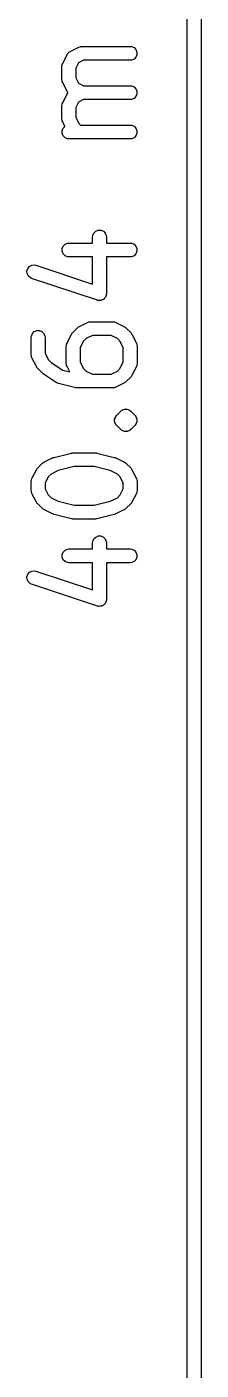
# Model space of a CAD drawing. Header units: inches. Extents: x -0.01 to 3.24, y -0.03 to 2.62.
# Drawn here: x 3.14 to 3.214, y 0.725 to 1.301 of the extents above; entities that cross this region are included whole.
import ezdxf

# ---------------------------------------------------------------- set-up
doc = ezdxf.new("R2010")
doc.units = ezdxf.units.IN
doc.header["$MEASUREMENT"] = 0
doc.layers.add('BLACK', color=250, linetype='CONTINUOUS')

msp = doc.modelspace()

# ---------------------------------------------------------------- linework, layer by layer
at = {"layer": 'BLACK', "linetype": 'CONTINUOUS'}
for p, q in [((3.20859, 0.41207), (3.20859, 1.98793)), ((3.2145, 1.98793), (3.2145, 0.41207)), ((3.15848, 1.29076), (3.16223, 1.29263)), ((3.16223, 1.29263), (3.16277, 1.29284)), ((3.16277, 1.29284), (3.16288, 1.29284)), ((3.16288, 1.29284), (3.16298, 1.29288)), ((3.16298, 1.29288), (3.16355, 1.29294)), ((3.16355, 1.29294), (3.18417, 1.29294)), ((3.18417, 1.29294), (3.18475, 1.29288)), ((3.18475, 1.29288), (3.18581, 1.29244)), ((3.18581, 1.29244), (3.18663, 1.29163)), ((3.18663, 1.29163), (3.18707, 1.29056)), ((3.15508, 1.28514), (3.15529, 1.28568)), ((3.15529, 1.28568), (3.15716, 1.28943)), ((3.15716, 1.28943), (3.15722, 1.28953)), ((3.15722, 1.28953), (3.15724, 1.28958)), ((3.15724, 1.28958), (3.15729, 1.28963)), ((3.15729, 1.28963), (3.15747, 1.28992)), ((3.15747, 1.28992), (3.15775, 1.29017)), ((3.15775, 1.29017), (3.15799, 1.29045)), ((3.15799, 1.29045), (3.15828, 1.29063)), ((3.15828, 1.29063), (3.15834, 1.29068)), ((3.15834, 1.29068), (3.15839, 1.29069)), ((3.15839, 1.29069), (3.15848, 1.29076)), ((3.162, 1.28591), (3.16088, 1.28367)), ((3.16425, 1.28704), (3.162, 1.28591)), ((3.18417, 1.28704), (3.16425, 1.28704)), ((3.18475, 1.28709), (3.18417, 1.28704)), ((3.18581, 1.28753), (3.18475, 1.28709)), ((3.18663, 1.28835), (3.18581, 1.28753)), ((3.18707, 1.28941), (3.18663, 1.28835)), ((3.18707, 1.29056), (3.18707, 1.28941)), ((3.15497, 1.28436), (3.15503, 1.28494)), ((3.15497, 1.27874), (3.15497, 1.28436)), ((3.15503, 1.28494), (3.15507, 1.28504)), ((3.15507, 1.28504), (3.15508, 1.28514)), ((3.16088, 1.28367), (3.16088, 1.27944)), ((3.16088, 1.27944), (3.162, 1.27719)), ((3.15503, 1.27816), (3.15497, 1.27874)), ((3.15507, 1.27807), (3.15503, 1.27816)), ((3.15508, 1.27796), (3.15507, 1.27807)), ((3.15529, 1.27742), (3.15508, 1.27796)), ((3.15716, 1.27367), (3.15529, 1.27742)), ((3.15722, 1.27357), (3.15716, 1.27367)), ((3.162, 1.27719), (3.16425, 1.27607)), ((3.16425, 1.27607), (3.18417, 1.27607)), ((3.18417, 1.27607), (3.18475, 1.27601)), ((3.18475, 1.27601), (3.18581, 1.27557)), ((3.18581, 1.27557), (3.18663, 1.27476)), ((3.18663, 1.27476), (3.18707, 1.27369)), ((3.18707, 1.27369), (3.18707, 1.27254)), ((3.15497, 1.26749), (3.15503, 1.26807)), ((3.15503, 1.26807), (3.15507, 1.26817)), ((3.15507, 1.26817), (3.15508, 1.26827)), ((3.15508, 1.26827), (3.15529, 1.26881)), ((3.15529, 1.26881), (3.15716, 1.27256)), ((3.15716, 1.27256), (3.15722, 1.27266)), ((3.15724, 1.27353), (3.15722, 1.27357)), ((3.15722, 1.27266), (3.15724, 1.2727)), ((3.15729, 1.27347), (3.15724, 1.27353)), ((3.15724, 1.2727), (3.15729, 1.27276)), ((3.15747, 1.27318), (3.15729, 1.27347)), ((3.15729, 1.27276), (3.15747, 1.27305)), ((3.15754, 1.27312), (3.15747, 1.27318)), ((3.15747, 1.27305), (3.15754, 1.27312)), ((3.162, 1.26904), (3.16088, 1.26679)), ((3.16425, 1.27016), (3.162, 1.26904)), ((3.18417, 1.27016), (3.16425, 1.27016)), ((3.18475, 1.27022), (3.18417, 1.27016)), ((3.18581, 1.27066), (3.18475, 1.27022)), ((3.18663, 1.27148), (3.18581, 1.27066)), ((3.18707, 1.27254), (3.18663, 1.27148)), ((3.15497, 1.26187), (3.15497, 1.26749)), ((3.16088, 1.26679), (3.16088, 1.26256)), ((3.16088, 1.26256), (3.16223, 1.25987)), ((3.15503, 1.26129), (3.15497, 1.26187)), ((3.15507, 1.26119), (3.15503, 1.26129)), ((3.15503, 1.25682), (3.15547, 1.25788)), ((3.15503, 1.25567), (3.15503, 1.25682)), ((3.15508, 1.26109), (3.15507, 1.26119)), ((3.15529, 1.26055), (3.15508, 1.26109)), ((3.15624, 1.25865), (3.15529, 1.26055)), ((3.15547, 1.25788), (3.15624, 1.25865)), ((3.16223, 1.25987), (3.1629, 1.2592)), ((3.1629, 1.2592), (3.18417, 1.2592)), ((3.18417, 1.2592), (3.18475, 1.25914)), ((3.18475, 1.25914), (3.18581, 1.2587)), ((3.18581, 1.2587), (3.18663, 1.25788)), ((3.18663, 1.25788), (3.18707, 1.25682)), ((3.18707, 1.25682), (3.18707, 1.25567)), ((3.15547, 1.2546), (3.15503, 1.25567)), ((3.15629, 1.25379), (3.15547, 1.2546)), ((3.15735, 1.25335), (3.15629, 1.25379)), ((3.15793, 1.25329), (3.15735, 1.25335)), ((3.18417, 1.25329), (3.15793, 1.25329)), ((3.18475, 1.25335), (3.18417, 1.25329)), ((3.18581, 1.25379), (3.18475, 1.25335)), ((3.18663, 1.2546), (3.18581, 1.25379)), ((3.18707, 1.25567), (3.18663, 1.2546)), ((3.1681, 1.21125), (3.16815, 1.21182)), ((3.1681, 1.20858), (3.1681, 1.21125)), ((3.16815, 1.21182), (3.1686, 1.21289)), ((3.1686, 1.21289), (3.16941, 1.2137)), ((3.16941, 1.2137), (3.17047, 1.21414)), ((3.17047, 1.21414), (3.17163, 1.21414)), ((3.17163, 1.21414), (3.17269, 1.2137)), ((3.17269, 1.2137), (3.17351, 1.21289)), ((3.17351, 1.21289), (3.17395, 1.21182)), ((3.17395, 1.21182), (3.174, 1.21125)), ((3.174, 1.21125), (3.174, 1.20858)), ((3.15503, 1.2062), (3.15547, 1.20726)), ((3.15503, 1.20505), (3.15503, 1.2062)), ((3.15547, 1.20398), (3.15503, 1.20505)), ((3.15547, 1.20726), (3.15629, 1.20808)), ((3.15629, 1.20808), (3.15735, 1.20852)), ((3.15735, 1.20852), (3.15793, 1.20858)), ((3.15793, 1.20858), (3.1681, 1.20858)), ((3.174, 1.20858), (3.18417, 1.20858)), ((3.18417, 1.20858), (3.18475, 1.20852)), ((3.18475, 1.20852), (3.18581, 1.20808)), ((3.18581, 1.20808), (3.18663, 1.20726)), ((3.18663, 1.20726), (3.18707, 1.2062)), ((3.18707, 1.20505), (3.18663, 1.20398)), ((3.18707, 1.2062), (3.18707, 1.20505)), ((3.14112, 1.19858), (3.14215, 1.1991)), ((3.14215, 1.1991), (3.1433, 1.19918)), ((3.1433, 1.19918), (3.14386, 1.19905)), ((3.14386, 1.19905), (3.1681, 1.19097)), ((3.15629, 1.20317), (3.15547, 1.20398)), ((3.15735, 1.20273), (3.15629, 1.20317)), ((3.15793, 1.20267), (3.15735, 1.20273)), ((3.1681, 1.20267), (3.15793, 1.20267)), ((3.1681, 1.19097), (3.1681, 1.20267)), ((3.18417, 1.20267), (3.174, 1.20267)), ((3.174, 1.20267), (3.174, 1.18688)), ((3.18475, 1.20273), (3.18417, 1.20267)), ((3.18581, 1.20317), (3.18475, 1.20273)), ((3.18663, 1.20398), (3.18581, 1.20317)), ((3.14, 1.19662), (3.14036, 1.19771)), ((3.14008, 1.19547), (3.14, 1.19662)), ((3.1406, 1.19444), (3.14008, 1.19547)), ((3.14036, 1.19771), (3.14112, 1.19858)), ((3.14147, 1.19369), (3.1406, 1.19444)), ((3.142, 1.19345), (3.14147, 1.19369)), ((3.17012, 1.18408), (3.142, 1.19345)), ((3.1704, 1.18401), (3.17012, 1.18408)), ((3.17047, 1.18398), (3.1704, 1.18401)), ((3.17053, 1.18398), (3.17047, 1.18398)), ((3.17068, 1.18395), (3.17053, 1.18398)), ((3.17115, 1.18398), (3.17068, 1.18395)), ((3.17163, 1.18398), (3.17115, 1.18398)), ((3.17172, 1.18402), (3.17163, 1.18398)), ((3.17183, 1.18403), (3.17172, 1.18402)), ((3.17225, 1.18424), (3.17183, 1.18403)), ((3.17269, 1.18442), (3.17225, 1.18424)), ((3.17277, 1.1845), (3.17269, 1.18442)), ((3.17286, 1.18454), (3.17277, 1.1845)), ((3.17317, 1.1849), (3.17286, 1.18454)), ((3.17351, 1.18524), (3.17317, 1.1849)), ((3.17355, 1.18533), (3.17351, 1.18524)), ((3.17362, 1.18541), (3.17355, 1.18533)), ((3.17377, 1.18586), (3.17362, 1.18541)), ((3.17395, 1.1863), (3.17377, 1.18586)), ((3.17396, 1.18645), (3.17395, 1.1863)), ((3.17398, 1.18651), (3.17396, 1.18645)), ((3.174, 1.18688), (3.17397, 1.18659)), ((3.17397, 1.18659), (3.17398, 1.18651)), ((3.14235, 1.16977), (3.14316, 1.17058)), ((3.14316, 1.17058), (3.14423, 1.17103)), ((3.14423, 1.17103), (3.14538, 1.17103)), ((3.14538, 1.17103), (3.14644, 1.17058)), ((3.14644, 1.17058), (3.14726, 1.16977)), ((3.15929, 1.16985), (3.15934, 1.16994)), ((3.15934, 1.16994), (3.1594, 1.16999)), ((3.1594, 1.16999), (3.15959, 1.17022)), ((3.15959, 1.17022), (3.16146, 1.17209)), ((3.16146, 1.17209), (3.16169, 1.17228)), ((3.16169, 1.17228), (3.16174, 1.17234)), ((3.16174, 1.17234), (3.16183, 1.17239)), ((3.16183, 1.17239), (3.16191, 1.17246)), ((3.16191, 1.17246), (3.16198, 1.17249)), ((3.16198, 1.17249), (3.16223, 1.17264)), ((3.16223, 1.17264), (3.16598, 1.17452)), ((3.16598, 1.17452), (3.16652, 1.17473)), ((3.16652, 1.17473), (3.16663, 1.17473)), ((3.16663, 1.17473), (3.16673, 1.17477)), ((3.16673, 1.17477), (3.1673, 1.17483)), ((3.1673, 1.17483), (3.17667, 1.17483)), ((3.17667, 1.17483), (3.17725, 1.17477)), ((3.17725, 1.17477), (3.17735, 1.17473)), ((3.17735, 1.17473), (3.17745, 1.17473)), ((3.17745, 1.17473), (3.178, 1.17452)), ((3.178, 1.17452), (3.18174, 1.17264)), ((3.18174, 1.17264), (3.18199, 1.17249)), ((3.18199, 1.17249), (3.18206, 1.17246)), ((3.18206, 1.17246), (3.18215, 1.17239)), ((3.18215, 1.17239), (3.18223, 1.17234)), ((3.18223, 1.17234), (3.18229, 1.17228)), ((3.18229, 1.17228), (3.18251, 1.17209)), ((3.18251, 1.17209), (3.18439, 1.17022)), ((3.18439, 1.17022), (3.18457, 1.16999)), ((3.18457, 1.16999), (3.18463, 1.16994)), ((3.18463, 1.16994), (3.18469, 1.16985)), ((3.14185, 1.16813), (3.14191, 1.16871)), ((3.14185, 1.16063), (3.14185, 1.16813)), ((3.14191, 1.16871), (3.14235, 1.16977)), ((3.14726, 1.16977), (3.1477, 1.16871)), ((3.1477, 1.16871), (3.14776, 1.16813)), ((3.14776, 1.16813), (3.14776, 1.16133)), ((3.15685, 1.16438), (3.15691, 1.16496)), ((3.15685, 1.15688), (3.15685, 1.16438)), ((3.15691, 1.16496), (3.15695, 1.16505)), ((3.15695, 1.16516), (3.15716, 1.1657)), ((3.15695, 1.16505), (3.15695, 1.16516)), ((3.15716, 1.1657), (3.15904, 1.16945)), ((3.15904, 1.16945), (3.15919, 1.1697)), ((3.15919, 1.1697), (3.15922, 1.16977)), ((3.15922, 1.16977), (3.15929, 1.16985)), ((3.1641, 1.16638), (3.16275, 1.16368)), ((3.1653, 1.16758), (3.1641, 1.16638)), ((3.168, 1.16893), (3.1653, 1.16758)), ((3.17598, 1.16893), (3.168, 1.16893)), ((3.17868, 1.16758), (3.17598, 1.16893)), ((3.17987, 1.16638), (3.17868, 1.16758)), ((3.18122, 1.16368), (3.17987, 1.16638)), ((3.18469, 1.16985), (3.18475, 1.16977)), ((3.18475, 1.16977), (3.18478, 1.1697)), ((3.18478, 1.1697), (3.18494, 1.16945)), ((3.18494, 1.16945), (3.18681, 1.1657)), ((3.18681, 1.1657), (3.18702, 1.16516)), ((3.18702, 1.16516), (3.18703, 1.16505)), ((3.18703, 1.16505), (3.18707, 1.16496)), ((3.18707, 1.16496), (3.18713, 1.16438)), ((3.18713, 1.16438), (3.18713, 1.15688)), ((3.14191, 1.16005), (3.14185, 1.16063)), ((3.14195, 1.15996), (3.14191, 1.16005)), ((3.14196, 1.15985), (3.14195, 1.15996)), ((3.14216, 1.15931), (3.14196, 1.15985)), ((3.14404, 1.15556), (3.14216, 1.15931)), ((3.14776, 1.16133), (3.14911, 1.15863)), ((3.14911, 1.15863), (3.15043, 1.1573)), ((3.16275, 1.16368), (3.16275, 1.15758)), ((3.18122, 1.15758), (3.18122, 1.16368)), ((3.14419, 1.15531), (3.14404, 1.15556)), ((3.14422, 1.15524), (3.14419, 1.15531)), ((3.14429, 1.15516), (3.14422, 1.15524)), ((3.14435, 1.15507), (3.14429, 1.15516)), ((3.1444, 1.15502), (3.14435, 1.15507)), ((3.14459, 1.15479), (3.1444, 1.15502)), ((3.14647, 1.15292), (3.14459, 1.15479)), ((3.1467, 1.15273), (3.14647, 1.15292)), ((3.14647, 1.15292), (3.14647, 1.15292)), ((3.14647, 1.15292), (3.14647, 1.15292)), ((3.14691, 1.15255), (3.1467, 1.15273)), ((3.15043, 1.1573), (3.15539, 1.154)), ((3.15539, 1.154), (3.15831, 1.15327)), ((3.15691, 1.1563), (3.15685, 1.15688)), ((3.15695, 1.15621), (3.15691, 1.1563)), ((3.15695, 1.1561), (3.15695, 1.15621)), ((3.15716, 1.15556), (3.15695, 1.1561)), ((3.15831, 1.15327), (3.15716, 1.15556)), ((3.16275, 1.15758), (3.1641, 1.15488)), ((3.1641, 1.15488), (3.1653, 1.15368)), ((3.1653, 1.15368), (3.168, 1.15233)), ((3.17598, 1.15233), (3.17868, 1.15368)), ((3.17868, 1.15368), (3.17987, 1.15488)), ((3.17987, 1.15488), (3.18122, 1.15758)), ((3.18681, 1.15556), (3.18494, 1.15181)), ((3.18702, 1.1561), (3.18681, 1.15556)), ((3.18703, 1.15621), (3.18702, 1.1561)), ((3.18707, 1.1563), (3.18703, 1.15621)), ((3.18713, 1.15688), (3.18707, 1.1563)), ((3.14692, 1.15255), (3.14691, 1.15255)), ((3.14691, 1.15255), (3.14691, 1.15255)), ((3.15254, 1.1488), (3.14692, 1.15255)), ((3.15286, 1.14863), (3.15254, 1.1488)), ((3.15292, 1.14859), (3.15286, 1.14863)), ((3.15299, 1.14856), (3.15292, 1.14859)), ((3.15305, 1.14853), (3.15299, 1.14856)), ((3.15312, 1.14851), (3.15305, 1.14853)), ((3.15346, 1.14839), (3.15312, 1.14851)), ((3.16096, 1.14652), (3.15346, 1.14839)), ((3.168, 1.15233), (3.17598, 1.15233)), ((3.18174, 1.14862), (3.178, 1.14674)), ((3.18199, 1.14877), (3.18174, 1.14862)), ((3.18206, 1.1488), (3.18199, 1.14877)), ((3.18215, 1.14887), (3.18206, 1.1488)), ((3.18223, 1.14892), (3.18215, 1.14887)), ((3.18229, 1.14898), (3.18223, 1.14892)), ((3.18251, 1.14917), (3.18229, 1.14898)), ((3.18439, 1.15104), (3.18251, 1.14917)), ((3.18457, 1.15127), (3.18439, 1.15104)), ((3.18463, 1.15132), (3.18457, 1.15127)), ((3.18469, 1.15141), (3.18463, 1.15132)), ((3.18475, 1.15149), (3.18469, 1.15141)), ((3.18478, 1.15156), (3.18475, 1.15149)), ((3.18494, 1.15181), (3.18478, 1.15156)), ((3.16106, 1.1465), (3.16096, 1.14652)), ((3.1611, 1.14649), (3.16106, 1.1465)), ((3.16132, 1.14646), (3.1611, 1.14649)), ((3.16153, 1.14643), (3.16132, 1.14646)), ((3.16158, 1.14644), (3.16153, 1.14643)), ((3.16168, 1.14643), (3.16158, 1.14644)), ((3.17667, 1.14643), (3.16168, 1.14643)), ((3.17725, 1.14649), (3.17667, 1.14643)), ((3.17735, 1.14653), (3.17725, 1.14649)), ((3.17745, 1.14653), (3.17735, 1.14653)), ((3.178, 1.14674), (3.17745, 1.14653)), ((3.17834, 1.1346), (3.18021, 1.13647)), ((3.18021, 1.13647), (3.18066, 1.13684)), ((3.18066, 1.13684), (3.18172, 1.13728)), ((3.18172, 1.13728), (3.18288, 1.13728)), ((3.18288, 1.13728), (3.18394, 1.13684)), ((3.18394, 1.13684), (3.18394, 1.13684)), ((3.18394, 1.13684), (3.18439, 1.13647)), ((3.18439, 1.13647), (3.18626, 1.1346)), ((3.17753, 1.13308), (3.17783, 1.13381)), ((3.17753, 1.13193), (3.17753, 1.13308)), ((3.17797, 1.13087), (3.17753, 1.13193)), ((3.17783, 1.13381), (3.17797, 1.13415)), ((3.17797, 1.13415), (3.17834, 1.1346)), ((3.17797, 1.13415), (3.17797, 1.13415)), ((3.17834, 1.13042), (3.17797, 1.13087)), ((3.17797, 1.13087), (3.17797, 1.13087)), ((3.18021, 1.12855), (3.17834, 1.13042)), ((3.18626, 1.13042), (3.18439, 1.12855)), ((3.18626, 1.1346), (3.18663, 1.13415)), ((3.18663, 1.13087), (3.18626, 1.13042)), ((3.18663, 1.13415), (3.18677, 1.13381)), ((3.18707, 1.13193), (3.18663, 1.13087)), ((3.18677, 1.13381), (3.18707, 1.13308)), ((3.18707, 1.13308), (3.18707, 1.13193)), ((3.18066, 1.12818), (3.18021, 1.12855)), ((3.18172, 1.12774), (3.18066, 1.12818)), ((3.18288, 1.12774), (3.18172, 1.12774)), ((3.18394, 1.12818), (3.18288, 1.12774)), ((3.18439, 1.12855), (3.18394, 1.12818)), ((3.15159, 1.11663), (3.15909, 1.1185)), ((3.15909, 1.1185), (3.15919, 1.11851)), ((3.15919, 1.11851), (3.15923, 1.11853)), ((3.15923, 1.11853), (3.15944, 1.11855)), ((3.15944, 1.11855), (3.15966, 1.11858)), ((3.15966, 1.11858), (3.1597, 1.11858)), ((3.1597, 1.11858), (3.1598, 1.11859)), ((3.1598, 1.11859), (3.16918, 1.11859)), ((3.16918, 1.11859), (3.16928, 1.11858)), ((3.16928, 1.11858), (3.16932, 1.11858)), ((3.16932, 1.11858), (3.16953, 1.11855)), ((3.16953, 1.11855), (3.16975, 1.11853)), ((3.16975, 1.11853), (3.16979, 1.11851)), ((3.16979, 1.11851), (3.16989, 1.1185)), ((3.16989, 1.1185), (3.17739, 1.11663)), ((3.14459, 1.1121), (3.14647, 1.11397)), ((3.14647, 1.11397), (3.14669, 1.11416)), ((3.14669, 1.11416), (3.14674, 1.11422)), ((3.14674, 1.11422), (3.14683, 1.11427)), ((3.14683, 1.11427), (3.14691, 1.11434)), ((3.14691, 1.11434), (3.14698, 1.11437)), ((3.14698, 1.11437), (3.14723, 1.11453)), ((3.14723, 1.11453), (3.15098, 1.1164)), ((3.15098, 1.1164), (3.15102, 1.11642)), ((3.15102, 1.11642), (3.15104, 1.11643)), ((3.15104, 1.11643), (3.15128, 1.11652)), ((3.15128, 1.11652), (3.15152, 1.11661)), ((3.15152, 1.11661), (3.15154, 1.11661)), ((3.15154, 1.11661), (3.15159, 1.11663)), ((3.16017, 1.11268), (3.15333, 1.11097)), ((3.16881, 1.11268), (3.16017, 1.11268)), ((3.17564, 1.11097), (3.16881, 1.11268)), ((3.17739, 1.11663), (3.17743, 1.11661)), ((3.17743, 1.11661), (3.17745, 1.11661)), ((3.17745, 1.11661), (3.17769, 1.11652)), ((3.17769, 1.11652), (3.17794, 1.11643)), ((3.17794, 1.11643), (3.17795, 1.11642)), ((3.17795, 1.11642), (3.178, 1.1164)), ((3.178, 1.1164), (3.18174, 1.11453)), ((3.18174, 1.11453), (3.18199, 1.11437)), ((3.18199, 1.11437), (3.18206, 1.11434)), ((3.18206, 1.11434), (3.18215, 1.11427)), ((3.18215, 1.11427), (3.18223, 1.11422)), ((3.18223, 1.11422), (3.18229, 1.11416)), ((3.18229, 1.11416), (3.18251, 1.11397)), ((3.18251, 1.11397), (3.18439, 1.1121)), ((3.14185, 1.10626), (3.14191, 1.10684)), ((3.14191, 1.10684), (3.14195, 1.10694)), ((3.14195, 1.10694), (3.14196, 1.10704)), ((3.14196, 1.10704), (3.14216, 1.10758)), ((3.14216, 1.10758), (3.14404, 1.11133)), ((3.14404, 1.11133), (3.14419, 1.11158)), ((3.14419, 1.11158), (3.14422, 1.11165)), ((3.14422, 1.11165), (3.14429, 1.11173)), ((3.14429, 1.11173), (3.14435, 1.11182)), ((3.14435, 1.11182), (3.1444, 1.11187)), ((3.1444, 1.11187), (3.14459, 1.1121)), ((3.14911, 1.10826), (3.14776, 1.10556)), ((3.1503, 1.10946), (3.14911, 1.10826)), ((3.15333, 1.11097), (3.1503, 1.10946)), ((3.17868, 1.10946), (3.17564, 1.11097)), ((3.17987, 1.10826), (3.17868, 1.10946)), ((3.18122, 1.10556), (3.17987, 1.10826)), ((3.18439, 1.1121), (3.18457, 1.11187)), ((3.18457, 1.11187), (3.18463, 1.11182)), ((3.18463, 1.11182), (3.18469, 1.11173)), ((3.18469, 1.11173), (3.18475, 1.11165)), ((3.18475, 1.11165), (3.18478, 1.11158)), ((3.18478, 1.11158), (3.18494, 1.11133)), ((3.18494, 1.11133), (3.18681, 1.10758)), ((3.18681, 1.10758), (3.18702, 1.10704)), ((3.18702, 1.10704), (3.18703, 1.10694)), ((3.18703, 1.10694), (3.18707, 1.10684)), ((3.18707, 1.10684), (3.18713, 1.10626)), ((3.14185, 1.10251), (3.14185, 1.10626)), ((3.14191, 1.10194), (3.14185, 1.10251)), ((3.14195, 1.10184), (3.14191, 1.10194)), ((3.14196, 1.10173), (3.14195, 1.10184)), ((3.14216, 1.10119), (3.14196, 1.10173)), ((3.14404, 1.09744), (3.14216, 1.10119)), ((3.14776, 1.10556), (3.14776, 1.10321)), ((3.14776, 1.10321), (3.14911, 1.10051)), ((3.17987, 1.10051), (3.18122, 1.10321)), ((3.18122, 1.10321), (3.18122, 1.10556)), ((3.18681, 1.10119), (3.18494, 1.09744)), ((3.18702, 1.10173), (3.18681, 1.10119)), ((3.18703, 1.10184), (3.18702, 1.10173)), ((3.18707, 1.10194), (3.18703, 1.10184)), ((3.18713, 1.10251), (3.18707, 1.10194)), ((3.18713, 1.10626), (3.18713, 1.10251)), ((3.14419, 1.09719), (3.14404, 1.09744)), ((3.14422, 1.09712), (3.14419, 1.09719)), ((3.14429, 1.09704), (3.14422, 1.09712)), ((3.14435, 1.09695), (3.14429, 1.09704)), ((3.1444, 1.0969), (3.14435, 1.09695)), ((3.14459, 1.09667), (3.1444, 1.0969)), ((3.14647, 1.0948), (3.14459, 1.09667)), ((3.14911, 1.10051), (3.1503, 1.09931)), ((3.1503, 1.09931), (3.15333, 1.0978)), ((3.15333, 1.0978), (3.16017, 1.09609)), ((3.16017, 1.09609), (3.16881, 1.09609)), ((3.16881, 1.09609), (3.17564, 1.0978)), ((3.17564, 1.0978), (3.17868, 1.09931)), ((3.17868, 1.09931), (3.17987, 1.10051)), ((3.18439, 1.09667), (3.18251, 1.0948)), ((3.18457, 1.0969), (3.18439, 1.09667)), ((3.18463, 1.09695), (3.18457, 1.0969)), ((3.18469, 1.09704), (3.18463, 1.09695)), ((3.18475, 1.09712), (3.18469, 1.09704)), ((3.18478, 1.09719), (3.18475, 1.09712)), ((3.18494, 1.09744), (3.18478, 1.09719)), ((3.14669, 1.09461), (3.14647, 1.0948)), ((3.14674, 1.09456), (3.14669, 1.09461)), ((3.14683, 1.0945), (3.14674, 1.09456)), ((3.14691, 1.09443), (3.14683, 1.0945)), ((3.14698, 1.0944), (3.14691, 1.09443)), ((3.14723, 1.09425), (3.14698, 1.0944)), ((3.15098, 1.09237), (3.14723, 1.09425)), ((3.15102, 1.09236), (3.15098, 1.09237)), ((3.15104, 1.09234), (3.15102, 1.09236)), ((3.15128, 1.09226), (3.15104, 1.09234)), ((3.15152, 1.09217), (3.15128, 1.09226)), ((3.15154, 1.09216), (3.15152, 1.09217)), ((3.15159, 1.09215), (3.15154, 1.09216)), ((3.15909, 1.09027), (3.15159, 1.09215)), ((3.15919, 1.09026), (3.15909, 1.09027)), ((3.15923, 1.09024), (3.15919, 1.09026)), ((3.15944, 1.09022), (3.15923, 1.09024)), ((3.15966, 1.09019), (3.15944, 1.09022)), ((3.1597, 1.0902), (3.15966, 1.09019)), ((3.1598, 1.09019), (3.1597, 1.0902)), ((3.16918, 1.09019), (3.1598, 1.09019)), ((3.16928, 1.0902), (3.16918, 1.09019)), ((3.16932, 1.09019), (3.16928, 1.0902)), ((3.16953, 1.09022), (3.16932, 1.09019)), ((3.16975, 1.09024), (3.16953, 1.09022)), ((3.16979, 1.09026), (3.16975, 1.09024)), ((3.16989, 1.09027), (3.16979, 1.09026)), ((3.17739, 1.09215), (3.16989, 1.09027)), ((3.17743, 1.09216), (3.17739, 1.09215)), ((3.17745, 1.09217), (3.17743, 1.09216)), ((3.17769, 1.09226), (3.17745, 1.09217)), ((3.17794, 1.09234), (3.17769, 1.09226)), ((3.17795, 1.09236), (3.17794, 1.09234)), ((3.178, 1.09237), (3.17795, 1.09236)), ((3.18174, 1.09425), (3.178, 1.09237)), ((3.18199, 1.0944), (3.18174, 1.09425)), ((3.18206, 1.09443), (3.18199, 1.0944)), ((3.18215, 1.0945), (3.18206, 1.09443)), ((3.18223, 1.09456), (3.18215, 1.0945)), ((3.18229, 1.09461), (3.18223, 1.09456)), ((3.18251, 1.0948), (3.18229, 1.09461)), ((3.1681, 1.08002), (3.16815, 1.08059)), ((3.1681, 1.07734), (3.1681, 1.08002)), ((3.16815, 1.08059), (3.1686, 1.08166)), ((3.1686, 1.08166), (3.16941, 1.08247)), ((3.16941, 1.08247), (3.17047, 1.08291)), ((3.17047, 1.08291), (3.17163, 1.08291)), ((3.17163, 1.08291), (3.17269, 1.08247)), ((3.17269, 1.08247), (3.17351, 1.08166)), ((3.17351, 1.08166), (3.17395, 1.08059)), ((3.17395, 1.08059), (3.174, 1.08002)), ((3.174, 1.08002), (3.174, 1.07734)), ((3.15503, 1.07497), (3.15547, 1.07603)), ((3.15503, 1.07381), (3.15503, 1.07497)), ((3.15547, 1.07275), (3.15503, 1.07381)), ((3.15547, 1.07603), (3.15629, 1.07685)), ((3.15629, 1.07194), (3.15547, 1.07275)), ((3.15629, 1.07685), (3.15735, 1.07729)), ((3.15735, 1.07729), (3.15793, 1.07734)), ((3.15793, 1.07734), (3.1681, 1.07734)), ((3.174, 1.07734), (3.18417, 1.07734)), ((3.18417, 1.07734), (3.18475, 1.07729)), ((3.18475, 1.07729), (3.18581, 1.07685)), ((3.18581, 1.07685), (3.18663, 1.07603)), ((3.18663, 1.07275), (3.18581, 1.07194)), ((3.18663, 1.07603), (3.18707, 1.07497)), ((3.18707, 1.07381), (3.18663, 1.07275)), ((3.18707, 1.07497), (3.18707, 1.07381)), ((3.14, 1.06539), (3.14036, 1.06648)), ((3.14036, 1.06648), (3.14112, 1.06735)), ((3.14112, 1.06735), (3.14215, 1.06786)), ((3.14215, 1.06786), (3.1433, 1.06795)), ((3.1433, 1.06795), (3.14386, 1.06782)), ((3.14386, 1.06782), (3.1681, 1.05974)), ((3.15735, 1.07149), (3.15629, 1.07194)), ((3.15793, 1.07144), (3.15735, 1.07149)), ((3.1681, 1.07144), (3.15793, 1.07144)), ((3.1681, 1.05974), (3.1681, 1.07144)), ((3.18417, 1.07144), (3.174, 1.07144)), ((3.174, 1.07144), (3.174, 1.05564)), ((3.18475, 1.07149), (3.18417, 1.07144)), ((3.18581, 1.07194), (3.18475, 1.07149)), ((3.14008, 1.06424), (3.14, 1.06539)), ((3.1406, 1.06321), (3.14008, 1.06424)), ((3.14147, 1.06245), (3.1406, 1.06321)), ((3.142, 1.06222), (3.14147, 1.06245)), ((3.17012, 1.05284), (3.142, 1.06222)), ((3.17395, 1.05507), (3.17377, 1.05463)), ((3.17396, 1.05522), (3.17395, 1.05507)), ((3.17398, 1.05527), (3.17396, 1.05522)), ((3.174, 1.05564), (3.17397, 1.05535)), ((3.17397, 1.05535), (3.17398, 1.05527)), ((3.1704, 1.05278), (3.17012, 1.05284)), ((3.17047, 1.05275), (3.1704, 1.05278)), ((3.17053, 1.05275), (3.17047, 1.05275)), ((3.17068, 1.05271), (3.17053, 1.05275)), ((3.17115, 1.05275), (3.17068, 1.05271)), ((3.17163, 1.05275), (3.17115, 1.05275)), ((3.17172, 1.05279), (3.17163, 1.05275)), ((3.17183, 1.0528), (3.17172, 1.05279)), ((3.17225, 1.05301), (3.17183, 1.0528)), ((3.17269, 1.05319), (3.17225, 1.05301)), ((3.17277, 1.05326), (3.17269, 1.05319)), ((3.17286, 1.05331), (3.17277, 1.05326)), ((3.17317, 1.05367), (3.17286, 1.05331)), ((3.17351, 1.054), (3.17317, 1.05367)), ((3.17355, 1.0541), (3.17351, 1.054)), ((3.17362, 1.05418), (3.17355, 1.0541)), ((3.17377, 1.05463), (3.17362, 1.05418))]:
    msp.add_line(p, q, dxfattribs=at)

doc.saveas('drawing.dxf')
